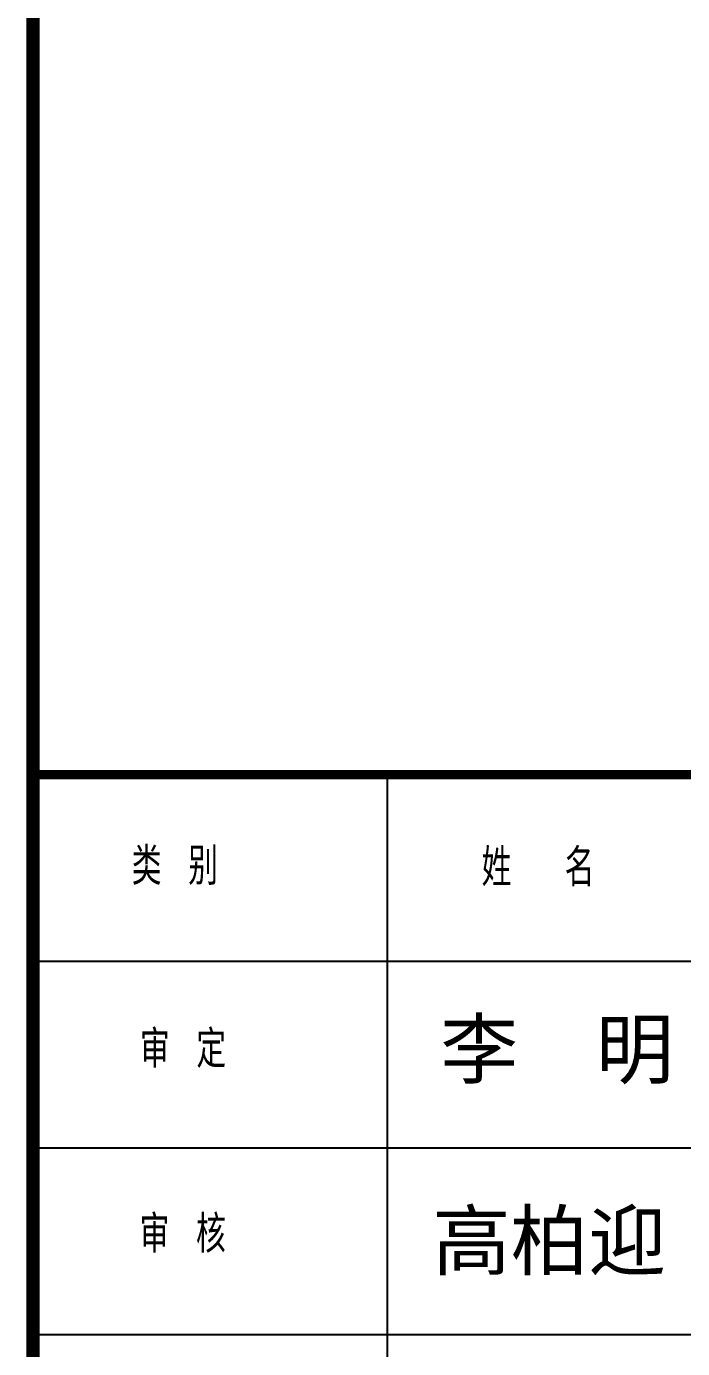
# Model space of a CAD drawing. Extents: x 1728470 to 1835391, y -157368 to 197905.
# Drawn here: x 1810186 to 1814053, y -133661 to -125868 of the extents above; entities that cross this region are included whole.
import ezdxf

# ---------------------------------------------------------------- set-up
doc = ezdxf.new("R2010")
doc.units = 0
doc.header["$LTSCALE"] = 1000
doc.header["$MEASUREMENT"] = 0
for name, color, linetype in [('PP-PM-TK', 7, 'CONTINUOUS'), ('PUB_TEXT', 7, 'CONTINUOUS'), ('PUB_TITLE', 4, 'CONTINUOUS'), ('签名', 255, 'CONTINUOUS')]:
    doc.layers.add(name, color=color, linetype=linetype)
doc.styles.add('-黑体', font='simhei.ttf', dxfattribs={"width": 0.8})
doc.styles.add('TQ', font='txt.shx', dxfattribs={"width": 0.8, "bigfont": 'hztxt.shx'})

msp = doc.modelspace()

# ---------------------------------------------------------------- linework, layer by layer
at = {"layer": 'PP-PM-TK', "color": 4, "const_width": 77}
msp.add_lwpolyline([(1810224.8, -95868.2), (1810224.8, -155868.2)], dxfattribs=at)
at = {"layer": 'PUB_TITLE', "color": 4}
for p, q in [((1812314.8, -137977.8), (1812314.8, -130277.8)), ((1810224.8, -131377.8), (1816274.8, -131377.8)), ((1810224.8, -132477.8), (1816274.8, -132477.8)), ((1810224.8, -133577.8), (1816274.8, -133577.8))]:
    msp.add_line(p, q, dxfattribs=at)
at = {"layer": 'PUB_TITLE', "color": 4, "const_width": 55}
msp.add_lwpolyline([(1810224.8, -130277.8), (1816274.8, -130277.8)], dxfattribs=at)

# ---------------------------------------------------------------- texts
at = {"layer": 'PUB_TEXT', "color": 2, "char_height": 220, "width": 1847.813, "attachment_point": 1, "style": 'TQ'}
for s, insert in [('类 别', (1810806.4, -130707.9)), ('姓  名', (1812868, -130716.1)), ('审 定', (1810854.4, -131786.3)), ('审 核', (1810852.4, -132876.5))]:
    msp.add_mtext(s, dxfattribs=dict(at, insert=insert))
at = {"layer": '签名', "linetype": 'CONTINUOUS', "style": '-黑体'}
for s, p in [('李  明', (1812624.9, -132064.7)), ('高柏迎', (1812579.5, -133193.2))]:
    msp.add_text(s, height=336.6, dxfattribs=at).set_placement(p)

doc.saveas('drawing.dxf')
